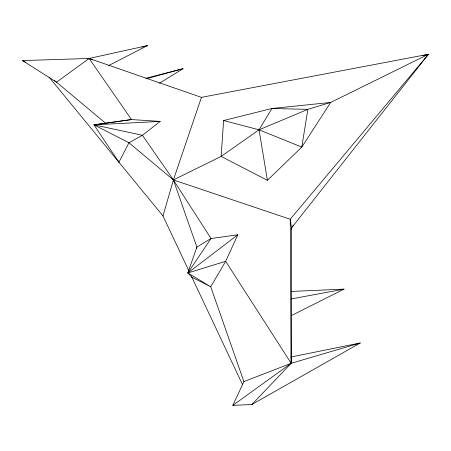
<?xml version="1.0" encoding="UTF-8"?>
<svg xmlns="http://www.w3.org/2000/svg" width="451" height="451" viewBox="0 0 451 451"><rect width="100%" height="100%" fill="white"/><g stroke="black" fill="none" stroke-linecap="round" stroke-linejoin="round"><path stroke-width="0.68" d="M251.906 404.502L360.276 342.974L291.166 363.286L243.901 381.602L232.817 405.393L251.906 404.502L291.166 363.286L291.481 227.969L290.235 219.254L428.45 54.267L201.439 97.354L89.118 58.455L22.55 60.592L56.544 82.2L89.118 58.455L147.488 45.607L108.719 65.53M291.177 229.333L291.481 227.969L428.45 54.267L330.651 102.456L271.891 108.494L223.617 120.535L221.131 156.418L173.398 179.938L162.991 215.961L188.614 270.284M196.647 248.462L196.873 247.092L173.398 179.938L142.42 135.283L93.971 124.842L118.906 162.236L128.952 142.764L142.42 135.283L160.184 121.415L131.512 119.566L93.971 124.842L128.952 142.764L173.398 179.938L211.023 238.517L237.812 234.796L225.663 261.315L210.735 286.746L243.901 381.602M201.439 97.354L173.398 179.938L290.235 219.254L291.166 363.286L232.817 405.393M291.481 227.969L293.387 225.01M267.398 180.315L301.804 147.082L330.651 102.456L307.853 109.351L259.06 129.826L221.131 156.418L267.398 180.315L259.06 129.826L271.891 108.494L307.853 109.351L301.804 147.082L259.06 129.826L223.617 120.535M426.809 55.58L428.45 54.267L422.283 55.744M237.812 234.796L187.83 272.94L191.889 277.235L210.735 286.746L187.83 272.94L196.873 247.092L211.023 238.517L187.83 272.94L225.663 261.315L291.166 363.286M159.4 83.272L183.067 68.682L145.729 78.305M291.335 315.593L344.062 289.125L291.064 291.447M87.793 58.912L89.118 58.455L92.32 59.825M146.434 78.733L183.067 68.682M142.076 47.084L147.488 45.607M290.788 357.045L360.276 342.974M291.318 298.934L344.062 289.125M160.184 121.415L93.971 124.842L131.512 119.566L89.118 58.455M22.55 60.592L25.634 62.272M54.43 80.43L105.551 123.191M49.086 77.155L162.991 215.961M191.292 275.973L242.604 384.776M118.45 160.911L118.906 162.236"/></g></svg>
